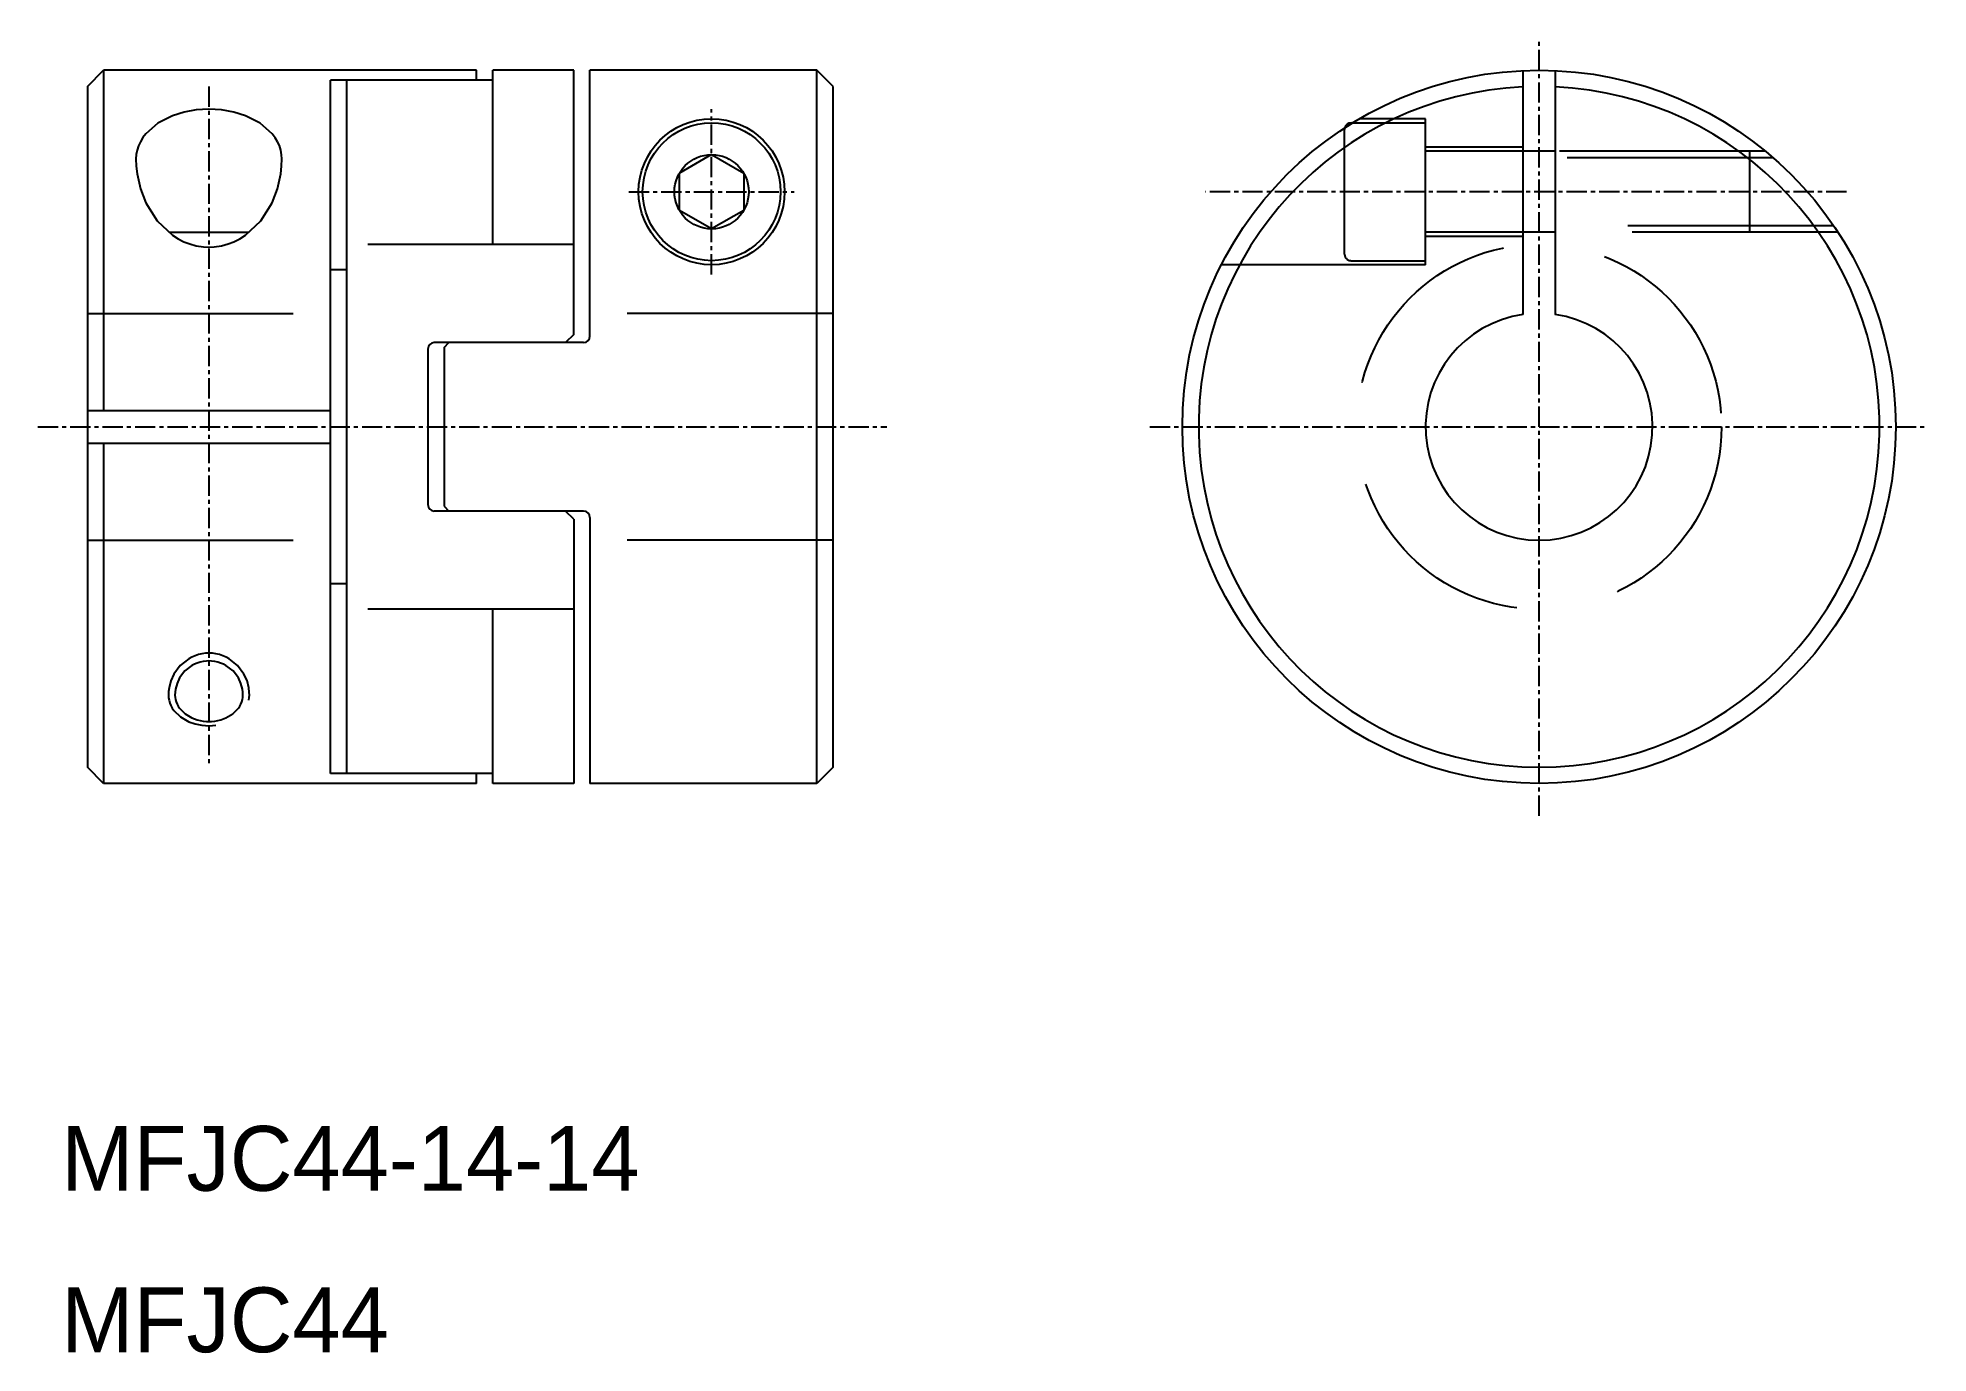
# Model space of a CAD drawing. Extents: x 111 to 227, y 86 to 167.
import ezdxf

# ---------------------------------------------------------------- set-up
doc = ezdxf.new("R2010")
doc.units = 0
doc.linetypes.add('CENTER', pattern=[2, 1.25, -0.25, 0.25, -0.25])
doc.linetypes.add('DASHED', pattern=[19.05, 12.7, -6.35])
doc.layers.get('0').update_dxf_attribs({"linetype": 'CONTINUOUS'})
doc.layers.add('CENTER', color=1, linetype='CENTER')

msp = doc.modelspace()

# ---------------------------------------------------------------- linework, layer by layer
for p, q in [((113.63, 163.84), (114.63, 164.84)), ((137.63, 164.84), (114.63, 164.84)), ((114.63, 164.84), (114.63, 143.84)), ((137.63, 164.22), (137.63, 164.84)), ((143.63, 164.84), (138.63, 164.84)), ((138.63, 164.22), (138.63, 164.84)), ((143.63, 148.54), (143.63, 164.84)), ((158.63, 164.84), (144.63, 164.84)), ((144.63, 148.44), (144.63, 164.84)), ((158.63, 120.84), (158.63, 164.84)), ((159.63, 163.84), (158.63, 164.84)), ((202.17, 164.82), (202.17, 149.77)), ((204.17, 164.82), (204.17, 149.77)), ((113.63, 163.84), (113.63, 121.84)), ((128.63, 121.46), (128.63, 164.22)), ((138.63, 164.22), (128.63, 164.22)), ((129.63, 121.46), (129.63, 164.22)), ((159.63, 121.84), (159.63, 163.84)), ((119.6, 162.26), (118.88, 162.03)), ((120.35, 162.39), (119.6, 162.26)), ((120.74, 162.42), (120.35, 162.39)), ((121.13, 162.44), (120.74, 162.42)), ((121.52, 162.42), (121.13, 162.44)), ((121.91, 162.39), (121.52, 162.42)), ((122.66, 162.25), (121.91, 162.39)), ((123.38, 162.03), (122.66, 162.25)), ((117.23, 160.91), (117.05, 160.68)), ((117.98, 161.57), (117.23, 160.91)), ((118.88, 162.03), (117.98, 161.57)), ((124.28, 161.57), (123.38, 162.03)), ((125.03, 160.91), (124.28, 161.57)), ((125.21, 160.67), (125.03, 160.91)), ((191.57, 161.59), (191.66, 161.59)), ((116.7, 159.91), (116.65, 159.65)), ((116.78, 160.18), (116.7, 159.91)), ((116.9, 160.43), (116.78, 160.18)), ((117.05, 160.68), (116.9, 160.43)), ((125.36, 160.43), (125.21, 160.67)), ((125.48, 160.19), (125.36, 160.43)), ((125.56, 159.91), (125.48, 160.19)), ((125.61, 159.61), (125.56, 159.91)), ((204.17, 159.84), (202.17, 159.84)), ((116.65, 159.65), (116.63, 159.38)), ((116.63, 159.38), (116.65, 158.91)), ((116.63, 159.38), (116.63, 159.38)), ((116.63, 159.38), (116.63, 159.37)), ((116.65, 158.91), (116.7, 158.44)), ((125.56, 158.44), (125.61, 158.91)), ((125.63, 159.38), (125.61, 159.61)), ((125.61, 158.91), (125.63, 159.38)), ((125.63, 159.38), (125.63, 159.38)), ((125.63, 159.38), (125.63, 159.38)), ((152.13, 159.63), (150.15, 158.48)), ((152.13, 159.63), (154.11, 158.48)), ((116.7, 158.44), (116.9, 157.53)), ((116.9, 157.53), (117.23, 156.66)), ((125.03, 156.66), (125.36, 157.53)), ((125.36, 157.53), (125.56, 158.44)), ((150.15, 156.19), (150.15, 158.48)), ((154.11, 158.48), (154.11, 156.19)), ((117.23, 156.66), (117.93, 155.55)), ((124.33, 155.55), (125.03, 156.66)), ((117.93, 155.55), (118.88, 154.66)), ((123.38, 154.66), (124.33, 155.55)), ((152.13, 155.05), (150.15, 156.19)), ((154.11, 156.19), (152.13, 155.05)), ((118.69, 154.84), (123.57, 154.84)), ((118.88, 154.66), (119.23, 154.44)), ((119.23, 154.44), (119.59, 154.26)), ((119.59, 154.26), (119.95, 154.12)), ((119.95, 154.12), (120.35, 154.01)), ((120.35, 154.01), (120.8, 153.95)), ((120.8, 153.95), (121.13, 153.93)), ((121.13, 153.93), (121.46, 153.95)), ((121.46, 153.95), (121.91, 154.01)), ((121.91, 154.01), (122.31, 154.12)), ((122.31, 154.12), (122.67, 154.26)), ((122.67, 154.26), (123.03, 154.44)), ((123.03, 154.44), (123.38, 154.66)), ((204.17, 154.84), (202.17, 154.84)), ((129.63, 152.53), (128.63, 152.53)), ((143.63, 148.54), (143.13, 148.04)), ((134.63, 147.64), (134.63, 138.04)), ((144.23, 148.04), (135.03, 148.04)), ((135.63, 147.74), (135.93, 148.04)), ((135.63, 147.74), (135.63, 137.94)), ((113.63, 143.84), (128.63, 143.84)), ((113.63, 141.84), (128.63, 141.84)), ((114.63, 141.84), (114.63, 120.84)), ((144.23, 137.64), (135.03, 137.64)), ((135.63, 137.94), (135.93, 137.64)), ((143.63, 137.14), (143.13, 137.64)), ((143.63, 137.14), (143.63, 120.84)), ((144.63, 137.24), (144.63, 120.84)), ((129.63, 133.15), (128.63, 133.15)), ((120.41, 128.27), (120.24, 128.2)), ((120.58, 128.33), (120.41, 128.27)), ((120.77, 128.37), (120.58, 128.33)), ((120.98, 128.39), (120.77, 128.37)), ((121.13, 128.4), (120.98, 128.39)), ((121.28, 128.39), (121.13, 128.4)), ((121.49, 128.37), (121.28, 128.39)), ((121.68, 128.33), (121.49, 128.37)), ((121.85, 128.27), (121.68, 128.33)), ((122.02, 128.2), (121.85, 128.27)), ((119.31, 127.35), (119.16, 127.01)), ((119.64, 127.78), (119.31, 127.35)), ((120.08, 128.12), (119.64, 127.78)), ((120.24, 128.2), (120.08, 128.12)), ((122.18, 128.12), (122.02, 128.2)), ((122.62, 127.78), (122.18, 128.12)), ((122.95, 127.35), (122.62, 127.78)), ((123.1, 127.01), (122.95, 127.35)), ((119.04, 126.48), (119.03, 126.29)), ((119.03, 126.3), (119.03, 126.3)), ((119.03, 126.3), (119.03, 126.29)), ((119.03, 126.29), (119.03, 126.29)), ((119.03, 126.29), (119.03, 126.29)), ((119.03, 126.29), (119.04, 126.15)), ((119.06, 126.66), (119.04, 126.48)), ((119.04, 126.15), (119.06, 126.01)), ((119.16, 127.01), (119.06, 126.66)), ((119.06, 126.01), (119.1, 125.87)), ((123.2, 126.66), (123.1, 127.01)), ((123.16, 125.87), (123.2, 126.01)), ((123.22, 126.48), (123.2, 126.66)), ((123.2, 126.01), (123.22, 126.15)), ((123.23, 126.29), (123.22, 126.48)), ((123.22, 126.15), (123.23, 126.29)), ((123.23, 126.29), (123.23, 126.3)), ((123.23, 126.3), (123.23, 126.3)), ((123.63, 126.29), (123.63, 126.29)), ((123.63, 126.29), (123.63, 126.29)), ((119.1, 125.87), (119.16, 125.74)), ((119.16, 125.74), (119.23, 125.6)), ((119.23, 125.6), (119.31, 125.48)), ((119.31, 125.48), (119.66, 125.14)), ((119.66, 125.14), (120.08, 124.88)), ((120.08, 124.88), (120.4, 124.76)), ((120.4, 124.76), (120.77, 124.69)), ((121.49, 124.69), (121.86, 124.76)), ((121.86, 124.76), (122.18, 124.88)), ((122.18, 124.88), (122.6, 125.14)), ((122.6, 125.14), (122.95, 125.48)), ((122.95, 125.48), (123.03, 125.6)), ((123.03, 125.6), (123.1, 125.74)), ((123.1, 125.74), (123.16, 125.87)), ((120.77, 124.69), (120.98, 124.67)), ((120.98, 124.67), (121.13, 124.67)), ((121.13, 124.67), (121.28, 124.67)), ((121.28, 124.67), (121.49, 124.69)), ((114.63, 120.84), (113.63, 121.84)), ((138.63, 121.46), (128.63, 121.46)), ((137.63, 120.84), (137.63, 121.46)), ((138.63, 120.84), (138.63, 121.46)), ((159.63, 121.84), (158.63, 120.84)), ((137.63, 120.84), (114.63, 120.84)), ((143.63, 120.84), (138.63, 120.84)), ((158.63, 120.84), (144.63, 120.84))]:
    msp.add_line(p, q)
at = {"color": 3, "linetype": 'DASHED'}
for p, q in [((138.63, 154.09), (138.63, 164.22)), ((191.17, 153.49), (191.17, 161.19)), ((191.66, 161.59), (196.17, 161.59)), ((196.17, 161.84), (192.08, 161.84)), ((196.17, 152.84), (196.17, 161.84)), ((202.17, 160.09), (196.17, 160.09)), ((202.17, 159.84), (196.17, 159.84)), ((217.13, 159.84), (204.17, 159.84)), ((216.17, 154.84), (216.17, 159.84)), ((217.61, 159.44), (204.17, 159.44)), ((221.34, 155.24), (204.17, 155.24)), ((143.63, 154.09), (129.63, 154.09)), ((202.17, 154.84), (196.17, 154.84)), ((202.17, 154.59), (196.17, 154.59)), ((221.61, 154.84), (204.17, 154.84)), ((196.17, 152.84), (183.57, 152.84)), ((191.57, 153.09), (196.17, 153.09)), ((113.63, 149.84), (128.63, 149.84)), ((159.63, 149.84), (144.63, 149.84)), ((113.63, 135.84), (128.63, 135.84)), ((159.63, 135.84), (144.63, 135.84)), ((143.63, 131.59), (129.63, 131.59)), ((138.63, 121.46), (138.63, 131.59))]:
    msp.add_line(p, q, dxfattribs=at)
at = {"color": 3}
for p, q in [((119.88, 128.53), (119.36, 128.12)), ((120.07, 128.63), (119.88, 128.53)), ((120.27, 128.72), (120.07, 128.63)), ((120.48, 128.79), (120.27, 128.72)), ((120.69, 128.84), (120.48, 128.79)), ((120.91, 128.87), (120.69, 128.84)), ((121.13, 128.88), (120.91, 128.87)), ((121.35, 128.87), (121.13, 128.88)), ((121.56, 128.84), (121.35, 128.87)), ((121.78, 128.79), (121.56, 128.84)), ((121.98, 128.72), (121.78, 128.79)), ((122.19, 128.63), (121.98, 128.72)), ((122.38, 128.53), (122.19, 128.63)), ((122.9, 128.11), (122.38, 128.53)), ((118.78, 127.17), (118.67, 126.74)), ((118.96, 127.58), (118.78, 127.17)), ((119.36, 128.12), (118.96, 127.58)), ((123.29, 127.59), (122.9, 128.11)), ((123.48, 127.2), (123.29, 127.59)), ((123.59, 126.74), (123.48, 127.2)), ((118.64, 126.52), (118.63, 126.29)), ((118.63, 126.29), (118.64, 126.13)), ((118.63, 126.29), (118.63, 126.29)), ((118.63, 126.29), (118.63, 126.29)), ((118.67, 126.74), (118.64, 126.52)), ((118.64, 126.13), (118.67, 125.97)), ((118.67, 125.97), (118.72, 125.8)), ((123.62, 126.48), (123.59, 126.74)), ((123.59, 125.97), (123.62, 126.15)), ((123.63, 126.29), (123.62, 126.48)), ((123.62, 126.15), (123.63, 126.29)), ((118.72, 125.8), (118.78, 125.65)), ((118.78, 125.65), (118.87, 125.49)), ((118.87, 125.49), (118.96, 125.35)), ((118.96, 125.35), (119.38, 124.94)), ((119.38, 124.94), (119.88, 124.65)), ((119.88, 124.65), (120.28, 124.51)), ((120.28, 124.51), (120.7, 124.43)), ((120.7, 124.43), (120.91, 124.41)), ((120.91, 124.41), (121.13, 124.4)), ((121.13, 124.4), (121.35, 124.41)), ((121.35, 124.41), (121.56, 124.43))]:
    msp.add_line(p, q, dxfattribs=at)
for centre, radius in [((203.17, 142.84), 22), ((152.13, 157.34), 4.5), ((152.13, 157.34), 4.25), ((152.13, 157.34), 2.29)]:
    msp.add_circle(centre, radius)
at = {"color": 3, "linetype": 'DASHED'}
msp.add_circle((203.17, 142.84), 11.25, dxfattribs=at)
for centre, radius, start, end in [((203.17, 142.84), 21, 92.7294, 87.2706), ((191.57, 161.19), 0.4, 90, 165.9917), ((203.17, 142.84), 7, 98.2132, 81.7868), ((144.23, 148.44), 0.4, 270, 0), ((135.03, 147.64), 0.4, 90, 180), ((135.03, 138.04), 0.4, 180, 270), ((144.23, 137.24), 0.4, 0, 90)]:
    msp.add_arc(centre, radius, start, end)
for centre, start, end in [((191.57, 161.19), 165.9917, 180), ((191.57, 153.49), 180, 270)]:
    msp.add_arc(centre, 0.4, start, end, dxfattribs=at)
at = {"layer": 'CENTER', "color": 1, "linetype": 'CENTER'}
for p, q in [((203.17, 118.84), (203.17, 166.84)), ((121.13, 163.84), (121.13, 121.84)), ((152.13, 152.24), (152.13, 162.44)), ((147.03, 157.34), (157.23, 157.34)), ((222.12, 157.34), (182.6, 157.34)), ((110.57, 142.84), (162.95, 142.84)), ((179.17, 142.84), (227.17, 142.84))]:
    msp.add_line(p, q, dxfattribs=at)

# ---------------------------------------------------------------- texts
for s, p in [('MFJC44-14-14', (112.02, 95.71)), ('MFJC44', (112.02, 85.75))]:
    msp.add_text(s, height=4).set_placement(p)

doc.saveas('drawing.dxf')
